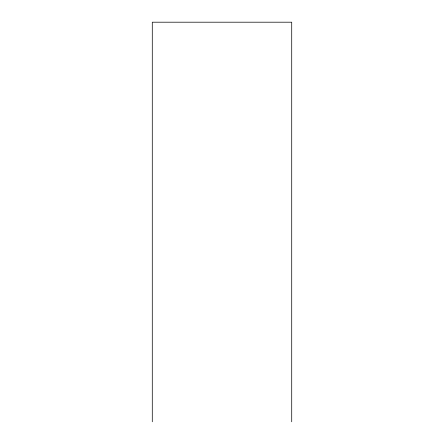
<?xml version="1.0" encoding="UTF-8"?>
<svg xmlns="http://www.w3.org/2000/svg" width="444" height="444" viewBox="0 0 444 444"><rect width="100%" height="100%" fill="white"/><g stroke="black" fill="none" stroke-linecap="round" stroke-linejoin="round"><path stroke-width="0.67" d="M291.714 421.8L291.714 22.2L152.286 22.2L152.286 421.8"/></g></svg>
